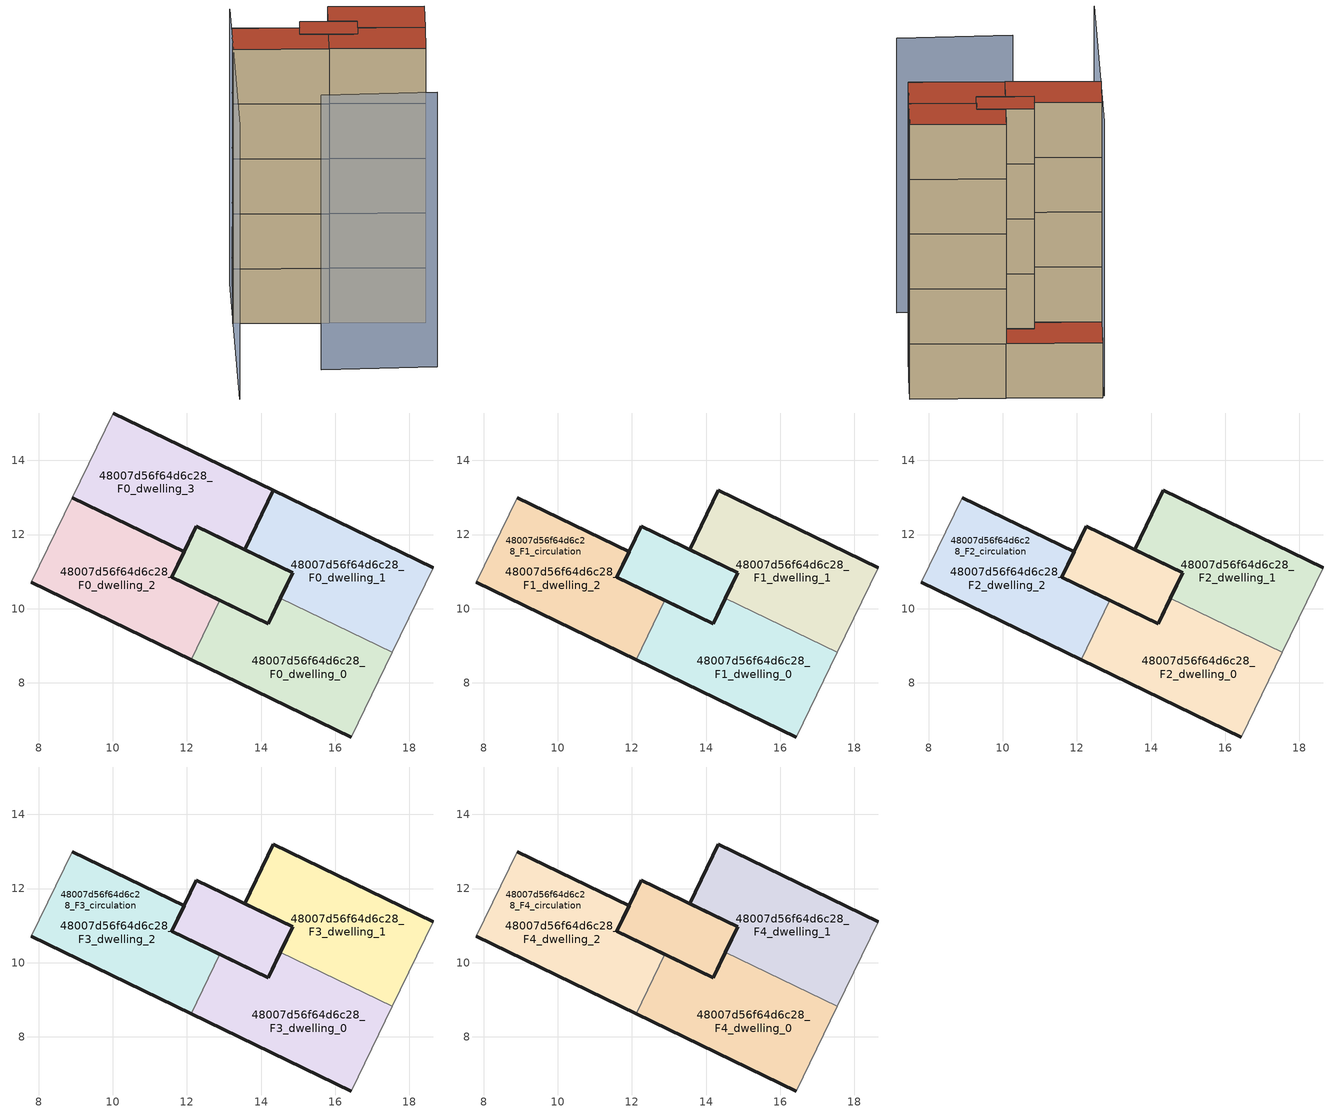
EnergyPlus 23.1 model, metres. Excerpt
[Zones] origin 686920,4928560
48007d56f64d6c28_F0_dwelling_0
 floor ground (EU_floor_Construction): 17.54,8.82 16.44,6.54 12.12,8.63 12.89,10.22 14.19,9.6 14.52,10.28 z0; 14.85,10.96 14.19,9.6 12.89,10.22 11.6,10.85 12.26,12.22 z0
 wall outside (EU_wall_Construction): 12.12,8.63 16.44,6.54 / 14.52,10.28 14.19,9.6 12.89,10.22 z0:3
 wall adiabatic (EU_wall_Construction): 16.44,6.54 17.54,8.82 z0:3
 wall to 48007d56f64d6c28_F0_dwelling_2 (EU_wall_Construction): 12.89,10.22 12.12,8.63 z0:3
 wall to 48007d56f64d6c28_F0_dwelling_1 (EU_wall_Construction): 17.54,8.82 14.52,10.28 z0:3
48007d56f64d6c28_F0_dwelling_1
 floor ground (EU_floor_Construction): 18.65,11.1 17.54,8.82 14.52,10.28 14.85,10.96 13.56,11.59 14.33,13.19 z0
 wall outside (EU_wall_Construction): 18.65,11.1 14.33,13.19 13.56,11.59 14.85,10.96 14.52,10.28 z0:3
 wall adiabatic (EU_wall_Construction): 17.54,8.82 18.65,11.1 z0:3
48007d56f64d6c28_F0_dwelling_2
 floor ground (EU_floor_Construction): 11.93,11.54 11.6,10.85 12.69,10.32 12.89,10.22 12.12,8.63 7.8,10.72 8.9,13 z0; 14.85,10.96 14.19,9.6 12.89,10.22 12.69,10.32 11.6,10.85 11.93,11.54 12.26,12.22 z0
 wall outside (EU_wall_Construction): 7.8,10.72 12.12,8.63 / 12.89,10.22 11.6,10.85 11.93,11.54 8.9,13 z0:3
 wall adiabatic (EU_wall_Construction): 8.9,13 7.8,10.72 z0:3
48007d56f64d6c28_F0_dwelling_3
 floor ground (EU_floor_Construction): 14.85,10.96 14.19,9.6 11.6,10.85 11.93,11.54 12.26,12.22 12.95,11.89 z0; 14.33,13.19 13.56,11.59 12.95,11.89 12.26,12.22 11.93,11.54 8.9,13 10.01,15.28 z0
 wall outside (EU_wall_Construction): 8.9,13 11.93,11.54 12.26,12.22 13.56,11.59 14.33,13.19 10.01,15.28 z0:3
 wall adiabatic (EU_wall_Construction): 10.01,15.28 8.9,13 z0:3
 roof outside (EU_roof_Construction): 14.19,9.6 14.85,10.96 12.95,11.89 12.26,12.22 11.93,11.54 11.6,10.85 z3; 13.56,11.59 14.33,13.19 10.01,15.28 8.9,13 11.93,11.54 12.26,12.22 12.95,11.89 z3
48007d56f64d6c28_F0_circulation
 floor ground (EU_floor_Construction): 14.85,10.96 14.52,10.28 14.19,9.6 12.89,10.22 12.69,10.32 11.6,10.85 11.93,11.54 12.26,12.22 12.95,11.89 13.56,11.59 z0; 17.54,8.82 16.44,6.54 12.12,8.63 12.89,10.22 14.19,9.6 14.52,10.28 z0; 11.93,11.54 11.6,10.85 12.69,10.32 12.85,10.25 12.89,10.22 12.12,8.63 7.8,10.72 8.9,13 z0; 14.33,13.19 13.56,11.59 12.95,11.89 12.26,12.22 11.93,11.54 8.9,13 10.01,15.28 z0
 wall outside (EU_wall_Construction): 12.26,12.22 11.6,10.85 14.19,9.6 14.85,10.96 12.26,12.22 z0:3
 roof outside (EU_floor_Construction): 14.19,9.6 14.52,10.28 14.85,10.96 13.56,11.59 12.95,11.89 12.26,12.22 11.93,11.54 11.6,10.85 12.69,10.32 12.89,10.22 z3; 13.56,11.59 14.33,13.19 10.01,15.28 8.9,13 11.93,11.54 12.26,12.22 12.95,11.89 z3
48007d56f64d6c28_F1_dwelling_0
 floor outside (EU_floor_Construction): 17.54,8.82 16.44,6.54 12.12,8.63 12.89,10.22 14.19,9.6 14.52,10.28 z3
 floor to 48007d56f64d6c28_F0_dwelling_0 (EU_floor_Construction): 14.85,10.96 14.19,9.6 12.89,10.22 11.6,10.85 12.26,12.22 z3
 wall outside (EU_wall_Construction): 12.12,8.63 16.44,6.54 / 14.52,10.28 14.19,9.6 12.89,10.22 z3:6
 wall adiabatic (EU_wall_Construction): 16.44,6.54 17.54,8.82 z3:6
 wall to 48007d56f64d6c28_F1_dwelling_2 (EU_wall_Construction): 12.89,10.22 12.12,8.63 z3:6
 wall to 48007d56f64d6c28_F1_dwelling_1 (EU_wall_Construction): 17.54,8.82 14.52,10.28 z3:6
48007d56f64d6c28_F1_dwelling_1
 floor to 48007d56f64d6c28_F0_dwelling_1 (EU_floor_Construction): 18.65,11.1 17.54,8.82 14.52,10.28 14.85,10.96 13.56,11.59 14.33,13.19 z3
 wall outside (EU_wall_Construction): 18.65,11.1 14.33,13.19 13.56,11.59 14.85,10.96 14.52,10.28 z3:6
 wall adiabatic (EU_wall_Construction): 17.54,8.82 18.65,11.1 z3:6
48007d56f64d6c28_F1_dwelling_2
 floor to 48007d56f64d6c28_F0_dwelling_2 (EU_floor_Construction): 11.93,11.54 11.6,10.85 12.69,10.32 12.89,10.22 12.12,8.63 7.8,10.72 8.9,13 z3; 14.85,10.96 14.19,9.6 12.89,10.22 12.45,10.44 11.6,10.85 11.93,11.54 12.26,12.22 z3
 wall outside (EU_wall_Construction): 7.8,10.72 12.12,8.63 / 12.89,10.22 11.6,10.85 11.93,11.54 8.9,13 z3:6
 wall adiabatic (EU_wall_Construction): 8.9,13 7.8,10.72 z3:6
48007d56f64d6c28_F1_circulation
 floor outside (EU_floor_Construction): 14.85,10.96 14.52,10.28 14.19,9.6 12.89,10.22 12.69,10.32 11.6,10.85 11.93,11.54 12.26,12.22 12.95,11.89 z3; 11.93,11.54 11.6,10.85 12.69,10.32 12.85,10.25 12.89,10.22 12.12,8.63 7.8,10.72 8.9,13 z3
 floor to 48007d56f64d6c28_F0_circulation (EU_floor_Construction): 17.54,8.82 16.44,6.54 12.12,8.63 12.89,10.22 14.19,9.6 14.52,10.28 z3
 wall outside (EU_wall_Construction): 12.26,12.22 11.6,10.85 14.19,9.6 14.85,10.96 12.26,12.22 z3:6
48007d56f64d6c28_F2_dwelling_0
 floor outside (EU_floor_Construction): 17.54,8.82 16.44,6.54 12.12,8.63 12.89,10.22 14.19,9.6 14.52,10.28 z6
 floor to 48007d56f64d6c28_F1_dwelling_0 (EU_floor_Construction): 14.85,10.96 14.19,9.6 12.89,10.22 11.6,10.85 12.26,12.22 z6
 wall outside (EU_wall_Construction): 12.12,8.63 16.44,6.54 / 14.52,10.28 14.19,9.6 12.89,10.22 z6:9
 wall adiabatic (EU_wall_Construction): 16.44,6.54 17.54,8.82 z6:9
 wall to 48007d56f64d6c28_F2_dwelling_2 (EU_wall_Construction): 12.89,10.22 12.12,8.63 z6:9
 wall to 48007d56f64d6c28_F2_dwelling_1 (EU_wall_Construction): 17.54,8.82 14.52,10.28 z6:9
48007d56f64d6c28_F2_dwelling_1
 floor to 48007d56f64d6c28_F1_dwelling_1 (EU_floor_Construction): 18.65,11.1 17.54,8.82 14.52,10.28 14.85,10.96 13.56,11.59 14.33,13.19 z6
 wall outside (EU_wall_Construction): 18.65,11.1 14.33,13.19 13.56,11.59 14.85,10.96 14.52,10.28 z6:9
 wall adiabatic (EU_wall_Construction): 17.54,8.82 18.65,11.1 z6:9
48007d56f64d6c28_F2_dwelling_2
 floor to 48007d56f64d6c28_F1_dwelling_2 (EU_floor_Construction): 11.93,11.54 11.6,10.85 12.69,10.32 12.89,10.22 12.12,8.63 7.8,10.72 8.9,13 z6; 14.85,10.96 14.19,9.6 12.89,10.22 12.45,10.44 11.6,10.85 11.93,11.54 12.26,12.22 z6
 wall outside (EU_wall_Construction): 7.8,10.72 12.12,8.63 / 12.89,10.22 11.6,10.85 11.93,11.54 8.9,13 z6:9
 wall adiabatic (EU_wall_Construction): 8.9,13 7.8,10.72 z6:9
48007d56f64d6c28_F2_circulation
 floor outside (EU_floor_Construction): 11.93,11.54 11.6,10.85 12.69,10.32 12.85,10.25 12.89,10.22 12.12,8.63 7.8,10.72 8.9,13 z6
 floor to 48007d56f64d6c28_F1_circulation (EU_floor_Construction): 14.85,10.96 14.52,10.28 14.19,9.6 12.89,10.22 12.69,10.32 11.6,10.85 11.93,11.54 12.26,12.22 z6; 17.54,8.82 16.44,6.54 12.12,8.63 12.89,10.22 14.19,9.6 14.52,10.28 z6
 wall outside (EU_wall_Construction): 12.26,12.22 11.6,10.85 14.19,9.6 14.85,10.96 12.26,12.22 z6:9
48007d56f64d6c28_F3_dwelling_0
 floor outside (EU_floor_Construction): 17.54,8.82 16.44,6.54 12.12,8.63 12.89,10.22 14.19,9.6 14.52,10.28 z9
 floor to 48007d56f64d6c28_F2_dwelling_0 (EU_floor_Construction): 14.85,10.96 14.19,9.6 12.89,10.22 11.6,10.85 12.26,12.22 z9
 wall outside (EU_wall_Construction): 12.12,8.63 16.44,6.54 / 14.52,10.28 14.19,9.6 12.89,10.22 z9:12
 wall adiabatic (EU_wall_Construction): 16.44,6.54 17.54,8.82 z9:12
 wall to 48007d56f64d6c28_F3_dwelling_2 (EU_wall_Construction): 12.89,10.22 12.12,8.63 z9:12
 wall to 48007d56f64d6c28_F3_dwelling_1 (EU_wall_Construction): 17.54,8.82 14.52,10.28 z9:12
48007d56f64d6c28_F3_dwelling_1
 floor to 48007d56f64d6c28_F2_dwelling_1 (EU_floor_Construction): 18.65,11.1 17.54,8.82 14.52,10.28 14.85,10.96 13.56,11.59 14.33,13.19 z9
 wall outside (EU_wall_Construction): 18.65,11.1 14.33,13.19 13.56,11.59 14.85,10.96 14.52,10.28 z9:12
 wall adiabatic (EU_wall_Construction): 17.54,8.82 18.65,11.1 z9:12
48007d56f64d6c28_F3_dwelling_2
 floor to 48007d56f64d6c28_F2_dwelling_2 (EU_floor_Construction): 11.93,11.54 11.6,10.85 12.69,10.32 12.89,10.22 12.12,8.63 7.8,10.72 8.9,13 z9; 14.85,10.96 14.19,9.6 12.89,10.22 12.45,10.44 11.6,10.85 11.93,11.54 12.26,12.22 z9
 wall outside (EU_wall_Construction): 7.8,10.72 12.12,8.63 / 12.89,10.22 11.6,10.85 11.93,11.54 8.9,13 z9:12
 wall adiabatic (EU_wall_Construction): 8.9,13 7.8,10.72 z9:12
48007d56f64d6c28_F3_circulation
 floor outside (EU_floor_Construction): 11.93,11.54 11.6,10.85 12.69,10.32 12.85,10.25 12.89,10.22 12.12,8.63 7.8,10.72 8.9,13 z9
 floor to 48007d56f64d6c28_F2_circulation (EU_floor_Construction): 14.85,10.96 14.52,10.28 14.19,9.6 12.89,10.22 12.69,10.32 11.6,10.85 11.93,11.54 12.26,12.22 z9; 17.54,8.82 16.44,6.54 12.12,8.63 12.89,10.22 14.19,9.6 14.52,10.28 z9
 wall outside (EU_wall_Construction): 12.26,12.22 11.6,10.85 14.19,9.6 14.85,10.96 12.26,12.22 z9:12
48007d56f64d6c28_F4_dwelling_0
 floor outside (EU_floor_Construction): 17.54,8.82 16.44,6.54 12.12,8.63 12.89,10.22 14.19,9.6 14.52,10.28 z12
 floor to 48007d56f64d6c28_F3_dwelling_0 (EU_floor_Construction): 14.85,10.96 14.19,9.6 12.89,10.22 11.6,10.85 12.26,12.22 z12
 wall outside (EU_wall_Construction): 12.12,8.63 16.44,6.54 / 14.52,10.28 14.19,9.6 12.89,10.22 z12:15
 wall adiabatic (EU_wall_Construction): 16.44,6.54 17.54,8.82 z12:15
 wall to 48007d56f64d6c28_F4_dwelling_2 (EU_wall_Construction): 12.89,10.22 12.12,8.63 z12:15
 wall to 48007d56f64d6c28_F4_dwelling_1 (EU_wall_Construction): 17.54,8.82 14.52,10.28 z12:15
 roof outside (EU_roof_Construction): 14.19,9.6 14.85,10.96 12.26,12.22 11.6,10.85 12.89,10.22 z15; 16.44,6.54 17.54,8.82 14.52,10.28 14.19,9.6 12.89,10.22 12.12,8.63 z15
48007d56f64d6c28_F4_dwelling_1
 floor to 48007d56f64d6c28_F3_dwelling_1 (EU_floor_Construction): 18.65,11.1 17.54,8.82 14.52,10.28 14.85,10.96 13.56,11.59 14.33,13.19 z12
 wall outside (EU_wall_Construction): 18.65,11.1 14.33,13.19 13.56,11.59 14.85,10.96 14.52,10.28 z12:15
 wall adiabatic (EU_wall_Construction): 17.54,8.82 18.65,11.1 z12:15
 roof outside (EU_roof_Construction): 17.54,8.82 18.65,11.1 14.33,13.19 13.56,11.59 14.85,10.96 14.52,10.28 z15
48007d56f64d6c28_F4_dwelling_2
 floor to 48007d56f64d6c28_F3_dwelling_2 (EU_floor_Construction): 11.93,11.54 11.6,10.85 12.69,10.32 12.89,10.22 12.12,8.63 7.8,10.72 8.9,13 z12; 14.85,10.96 14.19,9.6 12.89,10.22 12.45,10.44 11.6,10.85 11.93,11.54 12.26,12.22 z12
 wall outside (EU_wall_Construction): 7.8,10.72 12.12,8.63 / 12.89,10.22 11.6,10.85 11.93,11.54 8.9,13 z12:15
 wall adiabatic (EU_wall_Construction): 8.9,13 7.8,10.72 z12:15
 roof outside (EU_roof_Construction): 12.12,8.63 12.89,10.22 12.69,10.32 11.6,10.85 11.93,11.54 8.9,13 7.8,10.72 z15; 14.19,9.6 14.85,10.96 12.26,12.22 11.93,11.54 11.6,10.85 12.69,10.32 12.89,10.22 z15
48007d56f64d6c28_F4_circulation
 floor outside (EU_floor_Construction): 11.93,11.54 11.6,10.85 12.69,10.32 12.85,10.25 12.89,10.22 12.12,8.63 7.8,10.72 8.9,13 z12
 floor to 48007d56f64d6c28_F3_circulation (EU_floor_Construction): 14.85,10.96 14.52,10.28 14.19,9.6 12.89,10.22 12.69,10.32 11.6,10.85 11.93,11.54 12.26,12.22 z12; 17.54,8.82 16.44,6.54 12.12,8.63 12.89,10.22 14.19,9.6 14.52,10.28 z12
 wall outside (EU_wall_Construction): 12.26,12.22 11.6,10.85 14.19,9.6 14.85,10.96 12.26,12.22 z12:15
 roof outside (EU_roof_Construction): 14.19,9.6 14.52,10.28 14.85,10.96 12.26,12.22 11.93,11.54 11.6,10.85 12.69,10.32 12.89,10.22 z15; 16.44,6.54 17.54,8.82 14.52,10.28 14.19,9.6 12.89,10.22 12.12,8.63 z15; 12.12,8.63 12.89,10.22 12.69,10.32 11.6,10.85 11.93,11.54 8.9,13 7.8,10.72 z15
shading: 9.26,3.86 14.59,1.59 / 9.81,15.08 4.06,2.55 z0:15
[Building]
EU S2 Campaign: North Axis=0; Terrain=City; Solar Distribution=FullExterior
[Site:Location]
Bologna: Latitude=44.5; Longitude=11.25; Time Zone=1; Elevation=37
[SizingPeriod:WeatherFileDays]
AnnualSizingPeriod: Begin Month=1; Begin Day of Month=1; End Month=12; End Day of Month=31; Day of Week for Start Day=Monday; Use Weather File Daylight Saving Period=No; Use Weather File Rain and Snow Indicators=No
[MATERIAL]
EU_InternalMass_Material: Roughness=MediumRough; Thickness=0.1; Conductivity=1; Density=1800; Specific Heat=900; Thermal Absorptance=0.9; Solar Absorptance=0.7; Visible Absorptance=0.7
[MATERIAL:NOMASS] Roughness=MediumRough; Thermal Absorptance=0.9; Solar Absorptance=0.7; Visible Absorptance=0.7
Name | Thermal Resistance
EU_wall_NoMass | 0.905828
EU_roof_NoMass | 0.37593
EU_floor_NoMass | 0.67114
[CONSTRUCTION]
EU_wall_Construction: EU_wall_NoMass
EU_roof_Construction: EU_roof_NoMass
EU_floor_Construction: EU_floor_NoMass
EU_InternalMass_Construction: EU_InternalMass_Material
[ZONE] Type=1; Multiplier=1; Ceiling Height=autocalculate; Floor Area=autocalculate; Part of Total Floor Area=Yes
Name | Volume
48007d56f64d6c28_F0_dwelling_0; 48007d56f64d6c28_F1_dwelling_0; 48007d56f64d6c28_F2_dwelling_0; 48007d56f64d6c28_F3_dwelling_0; 48007d56f64d6c28_F4_dwelling_0 | 46.3198
48007d56f64d6c28_F0_dwelling_1; 48007d56f64d6c28_F1_dwelling_1; 48007d56f64d6c28_F2_dwelling_1; 48007d56f64d6c28_F3_dwelling_1; 48007d56f64d6c28_F4_dwelling_1 | 33.189
48007d56f64d6c28_F0_dwelling_2 | 46.3176
48007d56f64d6c28_F1_dwelling_2; 48007d56f64d6c28_F2_dwelling_2; 48007d56f64d6c28_F3_dwelling_2; 48007d56f64d6c28_F4_dwelling_2; 48007d56f64d6c28_F0_dwelling_3 | 46.3191
48007d56f64d6c28_F0_circulation | 112.695
48007d56f64d6c28_F1_circulation; 48007d56f64d6c28_F2_circulation; 48007d56f64d6c28_F3_circulation; 48007d56f64d6c28_F4_circulation | 79.5059
[INTERNALMASS] Construction=EU_InternalMass_Construction
Name | Zone or ZoneList | Surface Area
48007d56f64d6c28_F0_dwelling_0_EU_InternalMass | 48007d56f64d6c28_F0_dwelling_0 | 11.0628
48007d56f64d6c28_F0_dwelling_1_EU_InternalMass | 48007d56f64d6c28_F0_dwelling_1 | 11.0628
48007d56f64d6c28_F0_dwelling_2_EU_InternalMass | 48007d56f64d6c28_F0_dwelling_2 | 11.0628
48007d56f64d6c28_F0_dwelling_3_EU_InternalMass | 48007d56f64d6c28_F0_dwelling_3 | 11.0628
48007d56f64d6c28_F1_dwelling_0_EU_InternalMass | 48007d56f64d6c28_F1_dwelling_0 | 22.1257
48007d56f64d6c28_F1_dwelling_1_EU_InternalMass | 48007d56f64d6c28_F1_dwelling_1 | 11.0628
48007d56f64d6c28_F1_dwelling_2_EU_InternalMass | 48007d56f64d6c28_F1_dwelling_2 | 11.0628
48007d56f64d6c28_F2_dwelling_0_EU_InternalMass | 48007d56f64d6c28_F2_dwelling_0 | 22.1257
48007d56f64d6c28_F2_dwelling_1_EU_InternalMass | 48007d56f64d6c28_F2_dwelling_1 | 11.0628
48007d56f64d6c28_F2_dwelling_2_EU_InternalMass | 48007d56f64d6c28_F2_dwelling_2 | 11.0628
48007d56f64d6c28_F3_dwelling_0_EU_InternalMass | 48007d56f64d6c28_F3_dwelling_0 | 22.1257
48007d56f64d6c28_F3_dwelling_1_EU_InternalMass | 48007d56f64d6c28_F3_dwelling_1 | 11.0628
48007d56f64d6c28_F3_dwelling_2_EU_InternalMass | 48007d56f64d6c28_F3_dwelling_2 | 11.0628
48007d56f64d6c28_F4_dwelling_0_EU_InternalMass | 48007d56f64d6c28_F4_dwelling_0 | 22.1257
48007d56f64d6c28_F4_dwelling_1_EU_InternalMass | 48007d56f64d6c28_F4_dwelling_1 | 11.0628
48007d56f64d6c28_F4_dwelling_2_EU_InternalMass | 48007d56f64d6c28_F4_dwelling_2 | 11.0628
[OTHEREQUIPMENT] Fuel Type=Electricity; Design Level Calculation Method=Watts/Area; Power per Zone Floor Area=1; Fraction Latent=0; Fraction Radiant=0; Fraction Lost=0; Carbon Dioxide Generation Rate=0; EndUse Subcategory=EU_Step8_InternalGains
Name | Zone or ZoneList or Space or SpaceList | Schedule
EU_Step8_InternalGain_48007d56f64d6c28_F0_dwelling_0_f000 | 48007d56f64d6c28_F0_dwelling_0 | EU_Step8_GainSchedule_48007d56f64d6c28_F0_dwelling_0_f000
EU_Step8_InternalGain_48007d56f64d6c28_F0_dwelling_1_f000 | 48007d56f64d6c28_F0_dwelling_1 | EU_Step8_GainSchedule_48007d56f64d6c28_F0_dwelling_1_f000
EU_Step8_InternalGain_48007d56f64d6c28_F0_dwelling_2_f000 | 48007d56f64d6c28_F0_dwelling_2 | EU_Step8_GainSchedule_48007d56f64d6c28_F0_dwelling_2_f000
EU_Step8_InternalGain_48007d56f64d6c28_F0_dwelling_3_f000 | 48007d56f64d6c28_F0_dwelling_3 | EU_Step8_GainSchedule_48007d56f64d6c28_F0_dwelling_3_f000
EU_Step8_InternalGain_48007d56f64d6c28_F1_dwelling_0_f000 | 48007d56f64d6c28_F1_dwelling_0 | EU_Step8_GainSchedule_48007d56f64d6c28_F1_dwelling_0_f000
EU_Step8_InternalGain_48007d56f64d6c28_F1_dwelling_1_f000 | 48007d56f64d6c28_F1_dwelling_1 | EU_Step8_GainSchedule_48007d56f64d6c28_F1_dwelling_1_f000
EU_Step8_InternalGain_48007d56f64d6c28_F1_dwelling_2_f000 | 48007d56f64d6c28_F1_dwelling_2 | EU_Step8_GainSchedule_48007d56f64d6c28_F1_dwelling_2_f000
EU_Step8_InternalGain_48007d56f64d6c28_F2_dwelling_0_f000 | 48007d56f64d6c28_F2_dwelling_0 | EU_Step8_GainSchedule_48007d56f64d6c28_F2_dwelling_0_f000
EU_Step8_InternalGain_48007d56f64d6c28_F2_dwelling_1_f000 | 48007d56f64d6c28_F2_dwelling_1 | EU_Step8_GainSchedule_48007d56f64d6c28_F2_dwelling_1_f000
EU_Step8_InternalGain_48007d56f64d6c28_F2_dwelling_2_f000 | 48007d56f64d6c28_F2_dwelling_2 | EU_Step8_GainSchedule_48007d56f64d6c28_F2_dwelling_2_f000
EU_Step8_InternalGain_48007d56f64d6c28_F3_dwelling_0_f000 | 48007d56f64d6c28_F3_dwelling_0 | EU_Step8_GainSchedule_48007d56f64d6c28_F3_dwelling_0_f000
EU_Step8_InternalGain_48007d56f64d6c28_F3_dwelling_1_f000 | 48007d56f64d6c28_F3_dwelling_1 | EU_Step8_GainSchedule_48007d56f64d6c28_F3_dwelling_1_f000
EU_Step8_InternalGain_48007d56f64d6c28_F3_dwelling_2_f000 | 48007d56f64d6c28_F3_dwelling_2 | EU_Step8_GainSchedule_48007d56f64d6c28_F3_dwelling_2_f000
EU_Step8_InternalGain_48007d56f64d6c28_F4_dwelling_0_f000 | 48007d56f64d6c28_F4_dwelling_0 | EU_Step8_GainSchedule_48007d56f64d6c28_F4_dwelling_0_f000
EU_Step8_InternalGain_48007d56f64d6c28_F4_dwelling_1_f000 | 48007d56f64d6c28_F4_dwelling_1 | EU_Step8_GainSchedule_48007d56f64d6c28_F4_dwelling_1_f000
EU_Step8_InternalGain_48007d56f64d6c28_F4_dwelling_2_f000 | 48007d56f64d6c28_F4_dwelling_2 | EU_Step8_GainSchedule_48007d56f64d6c28_F4_dwelling_2_f000
[ZONEINFILTRATION:DESIGNFLOWRATE] Schedule=EU_AlwaysOn; Design Flow Rate Calculation Method=Flow/Area; Flow Rate per Floor Area=0.0005; Constant Term Coefficient=1; Temperature Term Coefficient=0; Velocity Term Coefficient=0; Velocity Squared Term Coefficient=0
Name | Zone or ZoneList or Space or SpaceList
EU_Circulation_Infiltration_48007d56f64d6c28_F0_circulation | 48007d56f64d6c28_F0_circulation
EU_Circulation_Infiltration_48007d56f64d6c28_F1_circulation | 48007d56f64d6c28_F1_circulation
EU_Circulation_Infiltration_48007d56f64d6c28_F2_circulation | 48007d56f64d6c28_F2_circulation
EU_Circulation_Infiltration_48007d56f64d6c28_F3_circulation | 48007d56f64d6c28_F3_circulation
EU_Circulation_Infiltration_48007d56f64d6c28_F4_circulation | 48007d56f64d6c28_F4_circulation
[ZONEVENTILATION:DESIGNFLOWRATE] Schedule=EU_AlwaysOn; Design Flow Rate Calculation Method=AirChanges/Hour; Air Changes per Hour=0.73129; Ventilation Type=Natural; Fan Pressure Rise=0; Fan Total Efficiency=1; Constant Term Coefficient=1; Temperature Term Coefficient=0; Velocity Term Coefficient=0; Velocity Squared Term Coefficient=0; Minimum Indoor Temperature=-100; Maximum Indoor Temperature=100; Delta Temperature=-100; Minimum Outdoor Temperature=-100; Maximum Outdoor Temperature=100; Maximum Wind Speed=40
Name | Zone or ZoneList or Space or SpaceList
EU_ConstantAir_48007d56f64d6c28_F0_dwelling_0 | 48007d56f64d6c28_F0_dwelling_0
EU_ConstantAir_48007d56f64d6c28_F0_dwelling_1 | 48007d56f64d6c28_F0_dwelling_1
EU_ConstantAir_48007d56f64d6c28_F0_dwelling_2 | 48007d56f64d6c28_F0_dwelling_2
EU_ConstantAir_48007d56f64d6c28_F0_dwelling_3 | 48007d56f64d6c28_F0_dwelling_3
EU_ConstantAir_48007d56f64d6c28_F1_dwelling_0 | 48007d56f64d6c28_F1_dwelling_0
EU_ConstantAir_48007d56f64d6c28_F1_dwelling_1 | 48007d56f64d6c28_F1_dwelling_1
EU_ConstantAir_48007d56f64d6c28_F1_dwelling_2 | 48007d56f64d6c28_F1_dwelling_2
EU_ConstantAir_48007d56f64d6c28_F2_dwelling_0 | 48007d56f64d6c28_F2_dwelling_0
EU_ConstantAir_48007d56f64d6c28_F2_dwelling_1 | 48007d56f64d6c28_F2_dwelling_1
EU_ConstantAir_48007d56f64d6c28_F2_dwelling_2 | 48007d56f64d6c28_F2_dwelling_2
EU_ConstantAir_48007d56f64d6c28_F3_dwelling_0 | 48007d56f64d6c28_F3_dwelling_0
EU_ConstantAir_48007d56f64d6c28_F3_dwelling_1 | 48007d56f64d6c28_F3_dwelling_1
EU_ConstantAir_48007d56f64d6c28_F3_dwelling_2 | 48007d56f64d6c28_F3_dwelling_2
EU_ConstantAir_48007d56f64d6c28_F4_dwelling_0 | 48007d56f64d6c28_F4_dwelling_0
EU_ConstantAir_48007d56f64d6c28_F4_dwelling_1 | 48007d56f64d6c28_F4_dwelling_1
EU_ConstantAir_48007d56f64d6c28_F4_dwelling_2 | 48007d56f64d6c28_F4_dwelling_2
[HVACTEMPLATE:THERMOSTAT] Constant Heating Setpoint=20; Constant Cooling Setpoint=50
EU_HeatOnly_48007d56f64d6c28_F0_dwelling_0; EU_HeatOnly_48007d56f64d6c28_F0_dwelling_1; EU_HeatOnly_48007d56f64d6c28_F0_dwelling_2; EU_HeatOnly_48007d56f64d6c28_F0_dwelling_3; EU_HeatOnly_48007d56f64d6c28_F1_dwelling_0; EU_HeatOnly_48007d56f64d6c28_F1_dwelling_1; EU_HeatOnly_48007d56f64d6c28_F1_dwelling_2; EU_HeatOnly_48007d56f64d6c28_F2_dwelling_0; EU_HeatOnly_48007d56f64d6c28_F2_dwelling_1; EU_HeatOnly_48007d56f64d6c28_F2_dwelling_2; EU_HeatOnly_48007d56f64d6c28_F3_dwelling_0; EU_HeatOnly_48007d56f64d6c28_F3_dwelling_1; EU_HeatOnly_48007d56f64d6c28_F3_dwelling_2; EU_HeatOnly_48007d56f64d6c28_F4_dwelling_0; EU_HeatOnly_48007d56f64d6c28_F4_dwelling_1; EU_HeatOnly_48007d56f64d6c28_F4_dwelling_2
[HVACTEMPLATE:ZONE:IDEALLOADSAIRSYSTEM] System Availability Schedule=EU_AlwaysOn; Maximum Heating Supply Air Temperature=50; Minimum Cooling Supply Air Temperature=13; Maximum Heating Supply Air Humidity Ratio=0.0156; Minimum Cooling Supply Air Humidity Ratio=0.0077; Heating Limit=NoLimit; Cooling Limit=NoLimit; Heating Availability Schedule=EU_AlwaysOn; Cooling Availability Schedule=EU_CoolingOff; Dehumidification Control Type=ConstantSensibleHeatRatio; Cooling Sensible Heat Ratio=0.7; Dehumidification Setpoint=60; Humidification Control Type=None; Humidification Setpoint=30; Outdoor Air Method=None; Outdoor Air Flow Rate per Person=0.00944; Outdoor Air Flow Rate per Zone Floor Area=0; Outdoor Air Flow Rate per Zone=0; Demand Controlled Ventilation Type=None; Outdoor Air Economizer Type=NoEconomizer; Heat Recovery Type=None; Sensible Heat Recovery Effectiveness=0.7; Latent Heat Recovery Effectiveness=0.65
Name | Template Thermostat
48007d56f64d6c28_F0_dwelling_0 | EU_HeatOnly_48007d56f64d6c28_F0_dwelling_0
48007d56f64d6c28_F0_dwelling_1 | EU_HeatOnly_48007d56f64d6c28_F0_dwelling_1
48007d56f64d6c28_F0_dwelling_2 | EU_HeatOnly_48007d56f64d6c28_F0_dwelling_2
48007d56f64d6c28_F0_dwelling_3 | EU_HeatOnly_48007d56f64d6c28_F0_dwelling_3
48007d56f64d6c28_F1_dwelling_0 | EU_HeatOnly_48007d56f64d6c28_F1_dwelling_0
48007d56f64d6c28_F1_dwelling_1 | EU_HeatOnly_48007d56f64d6c28_F1_dwelling_1
48007d56f64d6c28_F1_dwelling_2 | EU_HeatOnly_48007d56f64d6c28_F1_dwelling_2
48007d56f64d6c28_F2_dwelling_0 | EU_HeatOnly_48007d56f64d6c28_F2_dwelling_0
48007d56f64d6c28_F2_dwelling_1 | EU_HeatOnly_48007d56f64d6c28_F2_dwelling_1
48007d56f64d6c28_F2_dwelling_2 | EU_HeatOnly_48007d56f64d6c28_F2_dwelling_2
48007d56f64d6c28_F3_dwelling_0 | EU_HeatOnly_48007d56f64d6c28_F3_dwelling_0
48007d56f64d6c28_F3_dwelling_1 | EU_HeatOnly_48007d56f64d6c28_F3_dwelling_1
48007d56f64d6c28_F3_dwelling_2 | EU_HeatOnly_48007d56f64d6c28_F3_dwelling_2
48007d56f64d6c28_F4_dwelling_0 | EU_HeatOnly_48007d56f64d6c28_F4_dwelling_0
48007d56f64d6c28_F4_dwelling_1 | EU_HeatOnly_48007d56f64d6c28_F4_dwelling_1
48007d56f64d6c28_F4_dwelling_2 | EU_HeatOnly_48007d56f64d6c28_F4_dwelling_2
[SIZING:ZONE] Zone Cooling Design Supply Air Temperature Input Method=SupplyAirTemperature; Zone Cooling Design Supply Air Temperature=13; Zone Heating Design Supply Air Temperature Input Method=SupplyAirTemperature; Zone Heating Design Supply Air Temperature=50; Zone Cooling Design Supply Air Humidity Ratio=0.008; Zone Heating Design Supply Air Humidity Ratio=0.008; Cooling Design Air Flow Method=DesignDay; Cooling Design Air Flow Rate=0; Cooling Minimum Air Flow per Zone Floor Area=0.000762; Cooling Minimum Air Flow=0; Cooling Minimum Air Flow Fraction=0.2; Heating Design Air Flow Method=DesignDay; Heating Design Air Flow Rate=0; Heating Maximum Air Flow per Zone Floor Area=0.002032; Heating Maximum Air Flow=0.141576; Heating Maximum Air Flow Fraction=0.3; Account for Dedicated Outdoor Air System=No; Dedicated Outdoor Air System Control Strategy=NeutralSupplyAir; Dedicated Outdoor Air Low Setpoint Temperature for Design=autosize; Dedicated Outdoor Air High Setpoint Temperature for Design=autosize; Zone Load Sizing Method=Sensible Load Only No Latent Load; Zone Latent Cooling Design Supply Air Humidity Ratio Input Method=HumidityRatioDifference; Zone Cooling Design Supply Air Humidity Ratio Difference=0.005; Zone Latent Heating Design Supply Air Humidity Ratio Input Method=HumidityRatioDifference; Zone Humidification Design Supply Air Humidity Ratio Difference=0.005
48007d56f64d6c28_F0_dwelling_0; 48007d56f64d6c28_F0_dwelling_1; 48007d56f64d6c28_F0_dwelling_2; 48007d56f64d6c28_F0_dwelling_3; 48007d56f64d6c28_F1_dwelling_0; 48007d56f64d6c28_F1_dwelling_1; 48007d56f64d6c28_F1_dwelling_2; 48007d56f64d6c28_F2_dwelling_0; 48007d56f64d6c28_F2_dwelling_1; 48007d56f64d6c28_F2_dwelling_2; 48007d56f64d6c28_F3_dwelling_0; 48007d56f64d6c28_F3_dwelling_1; 48007d56f64d6c28_F3_dwelling_2; 48007d56f64d6c28_F4_dwelling_0; 48007d56f64d6c28_F4_dwelling_1; 48007d56f64d6c28_F4_dwelling_2
[SCHEDULE:CONSTANT]
Name | Hourly Value
EU_AlwaysOn | 1
EU_CoolingOff | 0
[SCHEDULE:FILE] Column Number=1; Rows to Skip at Top=0; Number of Hours of Data=8760; Column Separator=Comma; Interpolate to Timestep=No; Minutes per Item=60; Adjust Schedule for Daylight Savings=Yes
Name | File
EU_Step8_GainSchedule_48007d56f64d6c28_F0_dwelling_0_f000 | ../../schedules/48007d56f64d6c28/48007d56f64d6c28_F0_dwelling_0_f000_gain.csv
EU_Step8_GainSchedule_48007d56f64d6c28_F0_dwelling_1_f000 | ../../schedules/48007d56f64d6c28/48007d56f64d6c28_F0_dwelling_1_f000_gain.csv
EU_Step8_GainSchedule_48007d56f64d6c28_F0_dwelling_2_f000 | ../../schedules/48007d56f64d6c28/48007d56f64d6c28_F0_dwelling_2_f000_gain.csv
EU_Step8_GainSchedule_48007d56f64d6c28_F0_dwelling_3_f000 | ../../schedules/48007d56f64d6c28/48007d56f64d6c28_F0_dwelling_3_f000_gain.csv
EU_Step8_GainSchedule_48007d56f64d6c28_F1_dwelling_0_f000 | ../../schedules/48007d56f64d6c28/48007d56f64d6c28_F1_dwelling_0_f000_gain.csv
EU_Step8_GainSchedule_48007d56f64d6c28_F1_dwelling_1_f000 | ../../schedules/48007d56f64d6c28/48007d56f64d6c28_F1_dwelling_1_f000_gain.csv
EU_Step8_GainSchedule_48007d56f64d6c28_F1_dwelling_2_f000 | ../../schedules/48007d56f64d6c28/48007d56f64d6c28_F1_dwelling_2_f000_gain.csv
EU_Step8_GainSchedule_48007d56f64d6c28_F2_dwelling_0_f000 | ../../schedules/48007d56f64d6c28/48007d56f64d6c28_F2_dwelling_0_f000_gain.csv
EU_Step8_GainSchedule_48007d56f64d6c28_F2_dwelling_1_f000 | ../../schedules/48007d56f64d6c28/48007d56f64d6c28_F2_dwelling_1_f000_gain.csv
EU_Step8_GainSchedule_48007d56f64d6c28_F2_dwelling_2_f000 | ../../schedules/48007d56f64d6c28/48007d56f64d6c28_F2_dwelling_2_f000_gain.csv
EU_Step8_GainSchedule_48007d56f64d6c28_F3_dwelling_0_f000 | ../../schedules/48007d56f64d6c28/48007d56f64d6c28_F3_dwelling_0_f000_gain.csv
EU_Step8_GainSchedule_48007d56f64d6c28_F3_dwelling_1_f000 | ../../schedules/48007d56f64d6c28/48007d56f64d6c28_F3_dwelling_1_f000_gain.csv
EU_Step8_GainSchedule_48007d56f64d6c28_F3_dwelling_2_f000 | ../../schedules/48007d56f64d6c28/48007d56f64d6c28_F3_dwelling_2_f000_gain.csv
EU_Step8_GainSchedule_48007d56f64d6c28_F4_dwelling_0_f000 | ../../schedules/48007d56f64d6c28/48007d56f64d6c28_F4_dwelling_0_f000_gain.csv
EU_Step8_GainSchedule_48007d56f64d6c28_F4_dwelling_1_f000 | ../../schedules/48007d56f64d6c28/48007d56f64d6c28_F4_dwelling_1_f000_gain.csv
EU_Step8_GainSchedule_48007d56f64d6c28_F4_dwelling_2_f000 | ../../schedules/48007d56f64d6c28/48007d56f64d6c28_F4_dwelling_2_f000_gain.csv
